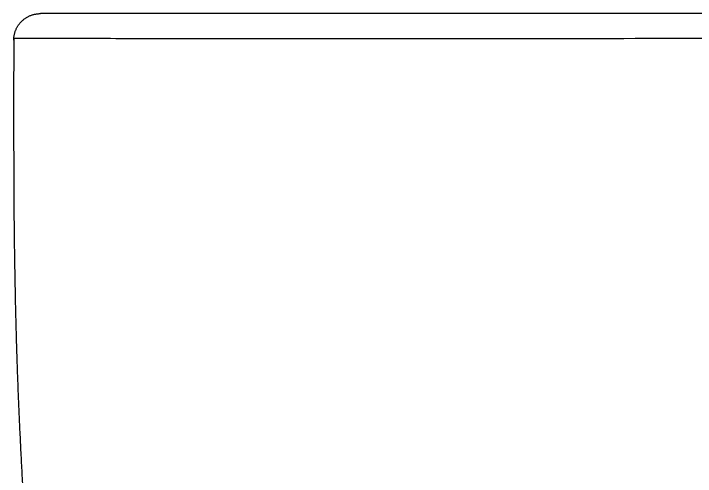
# Model space of a CAD drawing. Extents: x 66660 to 69085, y 58077 to 61507.
# Drawn here: x 67250.6 to 67378.8, y 59589.9 to 59677 of the extents above; entities that cross this region are included whole.
import ezdxf

# ---------------------------------------------------------------- set-up
doc = ezdxf.new("R2010")
doc.units = 0
doc.header["$MEASUREMENT"] = 0
doc.layers.add('5', color=7, linetype='CONTINUOUS')
doc.layers.add('9', color=7, linetype='CONTINUOUS')

msp = doc.modelspace()

# ---------------------------------------------------------------- linework, layer by layer
at = {"layer": '5', "color": 0, "linetype": 'Continuous'}
msp.add_rational_spline([(67250.59886510737, 59672.01704560799, 7.450155254822983e-06), (67250.60163736457, 59674.0861518569, 7.450155254822984e-06), (67252.06571885137, 59675.54823043025, 7.450155254822983e-06), (67253.52979163485, 59677.01030031222, 7.450155254822983e-06), (67255.59888744072, 59677.01034138965, 7.450155254822983e-06)], [1, 0.9240067114801789, 1, 0.9240160776739009, 1], degree=2, knots=[0, 0, 0, 0.4999997612763976, 0.4999997612763976, 1, 1, 1], dxfattribs=at)
msp.add_open_spline([(67695.69716071196, 59677.01034138965, 7.450155254822983e-06), (67695.53759511838, 59677.01034138965, 7.450155254822983e-06), (67695.2206266017, 59677.01034138965, 7.450155254822983e-06), (67694.1335839994, 59677.01034138965, 7.450155254822983e-06), (67693.36350991378, 59677.01034138965, 7.450155254822983e-06), (67691.2156705401, 59677.01034138965, 7.450155254822983e-06), (67689.83993834716, 59677.01034138965, 7.450155254822983e-06), (67686.50951042159, 59677.01034138965, 7.450155254822983e-06), (67684.55481468885, 59677.01034138965, 7.450155254822983e-06), (67680.14290112442, 59677.01034138965, 7.450155254822983e-06), (67677.68504090262, 59677.01034138965, 7.450155254822983e-06), (67672.27474111451, 59677.01034138965, 7.450155254822983e-06), (67669.32230154808, 59677.01034138965, 7.450155254822983e-06), (67662.92606470104, 59677.01034138965, 7.450155254822983e-06), (67659.48225906723, 59677.01034138965, 7.450155254822983e-06), (67652.13620917364, 59677.01034138965, 7.450155254822983e-06), (67648.23396491398, 59677.01034138965, 7.450155254822983e-06), (67640.00514686537, 59677.01034138965, 7.450155254822983e-06), (67635.67881217778, 59677.01034138965, 7.450155254822983e-06), (67626.63459463364, 59677.01034138965, 7.450155254822983e-06), (67621.91671177703, 59677.01034138965, 7.450155254822983e-06), (67597.4198892865, 59677.01034138965, 7.450155254822983e-06), (67574.93022444069, 59677.01034138965, 7.450155254822983e-06), (67544.87185889312, 59677.01034138965, 7.450155254822983e-06), (67538.76226761325, 59677.01034138965, 7.450155254822983e-06), (67526.40180873514, 59677.01034138965, 7.450155254822983e-06), (67520.15094113698, 59677.01034138965, 7.450155254822983e-06), (67507.5483932782, 59677.01034138965, 7.450155254822983e-06), (67501.19670504272, 59677.01034138965, 7.450155254822983e-06), (67488.44590608914, 59677.01034138965, 7.450155254822983e-06), (67482.04679537109, 59677.01034138965, 7.450155254822983e-06), (67462.85654537681, 59677.01034138965, 7.450155254822983e-06), (67450.06437233584, 59677.01034138965, 7.450155254822983e-06), (67424.86685756098, 59677.01034138965, 7.450155254822983e-06), (67412.46176102447, 59677.01034138965, 7.450155254822983e-06), (67388.41527677728, 59677.01034138965, 7.450155254822983e-06), (67376.77374359743, 59677.01034138965, 7.450155254822983e-06), (67354.60788728033, 59677.01034138965, 7.450155254822983e-06), (67344.08412790821, 59677.01034138965, 7.450155254822983e-06), (67324.48263726539, 59677.01034138965, 7.450155254822983e-06), (67315.40386744418, 59677.01034138965, 7.450155254822983e-06), (67303.06428643844, 59677.01034138965, 7.450155254822983e-06), (67299.16417220332, 59677.01034138965, 7.450155254822983e-06), (67291.8214615585, 59677.01034138965, 7.450155254822983e-06), (67288.3788651488, 59677.01034138965, 7.450155254822983e-06), (67281.9836606903, 59677.01034138965, 7.450155254822983e-06), (67279.03133581408, 59677.01034138965, 7.450155254822983e-06), (67273.6195662465, 59677.01034138965, 7.450155254822983e-06), (67271.16012155513, 59677.01034138965, 7.450155254822983e-06), (67266.74635457892, 59677.01034138965, 7.450155254822983e-06), (67264.79133721247, 59677.01034138965, 7.450155254822983e-06), (67261.45986851757, 59677.01034138965, 7.450155254822983e-06), (67260.08341718906, 59677.01034138965, 7.450155254822983e-06), (67257.93453163443, 59677.01034138965, 7.450155254822983e-06), (67257.1645533337, 59677.01034138965, 7.450155254822983e-06), (67256.07590883393, 59677.01034138965, 7.450155254822983e-06), (67255.75724263494, 59677.01034138965, 7.450155254822983e-06), (67255.59888744073, 59677.01034138965, 7.450155254822983e-06)], degree=3, knots=[0, 0, 0, 0, 0.0278371215619603, 0.0278371215619603, 0.05567424312392059, 0.05567424312392059, 0.08341862418548318, 0.08341862418548318, 0.1111630052470457, 0.1111630052470457, 0.138943030964946, 0.138943030964946, 0.1667230566828464, 0.1667230566828464, 0.1945035547135067, 0.1945035547135067, 0.2222840527441671, 0.2222840527441671, 0.2500489773011395, 0.2500489773011395, 0.2778139018581119, 0.2778139018581119, 0.3888976961014365, 0.3888976961014365, 0.4166722107744929, 0.4166722107744929, 0.444446725447549, 0.444446725447549, 0.4722234481605656, 0.4722234481605656, 0.5000001708735817, 0.5000001708735817, 0.5555183816766147, 0.5555183816766147, 0.6110710750771249, 0.6110710750771249, 0.666613154011324, 0.666613154011324, 0.722183114674788, 0.722183114674788, 0.7777129536672277, 0.7777129536672277, 0.8054781488322603, 0.8054781488322603, 0.8332433439972926, 0.8332433439972926, 0.8610245205159222, 0.8610245205159222, 0.8888056970345514, 0.8888056970345514, 0.9165483852047115, 0.9165483852047115, 0.9442910733748718, 0.9442910733748718, 0.9721455366874356, 0.9721455366874356, 1, 1, 1, 1], dxfattribs=at)
for points, weights in [([(67250.59641645306, 59672.41821666135, -9.374999983092634e-06), (67250.5592538893, 59659.45975330842, -9.374999983092634e-06), (67250.5922625645, 59646.50127870867, -9.374999983092634e-06)], [1, 0.999996334624037, 1]), ([(67250.5922625645, 59646.50127870867, -9.374999983092634e-06), (67250.63543188716, 59631.0563728613, -9.374999983092634e-06), (67251.06589281738, 59615.6174064577, -9.374999983092634e-06)], [1, 0.9999213802853226, 1]), ([(67251.06589281738, 59615.6174064577, -9.374999983092634e-06), (67251.52139104546, 59600.17867908304, -9.374999983092634e-06), (67252.45111623387, 59584.76124114227, -9.374999983092634e-06)], [1, 0.9998819185570548, 1])]:
    msp.add_rational_spline(points, weights, degree=2, dxfattribs=at)
at = {"layer": '9', "color": 0, "linetype": 'Continuous'}
msp.add_open_spline([(67250.59777616987, 59672.41876032184, -9.374999983092634e-06), (67250.76016107817, 59672.41535482996, -9.374999983092634e-06), (67251.08340963825, 59672.41333958621, -9.374999983092634e-06), (67252.19283463193, 59672.40692004489, -9.374999983092634e-06), (67252.97901106566, 59672.40251574716, -9.374999983092634e-06), (67255.18019278218, 59672.39276966031, -9.374999983092634e-06), (67256.59266202406, 59672.38743170407, -9.374999983092634e-06), (67260.00497636518, 59672.37763483448, -9.374999983092634e-06), (67262.00482146452, 59672.37317592107, -9.374999983092634e-06), (67266.51619672244, 59672.36452597366, -9.374999983092634e-06), (67269.02843290956, 59672.36033531998, -9.374999983092634e-06), (67274.56016038706, 59672.352406695, -9.374999983092634e-06), (67277.57965167744, 59672.34866872369, -9.374999983092634e-06), (67284.12160922923, 59672.34245639542, -9.374999983092634e-06), (67287.64378515088, 59672.33998131273, -9.374999983092634e-06), (67295.15409157616, 59672.33642219884, -9.374999983092634e-06), (67299.14222207984, 59672.33533816759, -9.374999983092634e-06), (67311.76076375273, 59672.33409306178, -9.374999983092634e-06), (67321.04539128578, 59672.33593891355, -9.374999983092634e-06), (67341.09145690051, 59672.34442750054, -9.374999983092634e-06), (67351.85395716711, 59672.35107370074, -9.374999983092634e-06), (67374.52442749303, 59672.36661520971, -9.374999983092634e-06), (67386.43182011384, 59672.37550938832, -9.374999983092634e-06), (67411.0246563184, 59672.39283196702, -9.374999983092634e-06), (67423.71024815818, 59672.4012602777, -9.374999983092634e-06), (67449.48068218205, 59672.41339771523, -9.374999983092634e-06), (67462.56527165625, 59672.417109768, -9.374999983092634e-06), (67482.19297948123, 59672.4171208987, -9.374999983092634e-06), (67488.73776100202, 59672.41619727607, -9.374999983092634e-06), (67501.77891796122, 59672.41279545773, -9.374999983092634e-06), (67508.27529339962, 59672.41031726191, -9.374999983092634e-06), (67521.16487442567, 59672.40433980848, -9.374999983092634e-06), (67527.55808817361, 59672.40084063184, -9.374999983092634e-06), (67540.19990617518, 59672.39306034635, -9.374999983092634e-06), (67546.44851042893, 59672.38877923738, -9.374999983092634e-06), (67577.19040614807, 59672.36705350193, -9.374999983092634e-06), (67600.19020416947, 59672.34864187297, -9.374999983092634e-06), (67625.24300095705, 59672.33802781071, -9.374999983092634e-06), (67630.0679777449, 59672.33652509834, -9.374999983092634e-06), (67639.31706134409, 59672.33477085524, -9.374999983092634e-06), (67643.74116815555, 59672.33451932445, -9.374999983092634e-06), (67652.15602202334, 59672.33534108653, -9.374999983092634e-06), (67656.14652461447, 59672.33641512253, -9.374999983092634e-06), (67663.66022230258, 59672.33997456669, -9.374999983092634e-06), (67667.18341739963, 59672.34245997485, -9.374999983092634e-06), (67673.72630231494, 59672.3486749451, -9.374999983092634e-06), (67676.74600069264, 59672.35240448613, -9.374999983092634e-06), (67682.2764596638, 59672.36034822159, -9.374999983092634e-06), (67684.78722025732, 59672.36456241608, -9.374999983092634e-06), (67689.29667741588, 59672.37319971083, -9.374999983092634e-06), (67691.29602687868, 59672.37762253613, -9.374999983092634e-06), (67694.70717466487, 59672.38741231323, -9.374999983092634e-06), (67696.1189729882, 59672.39277926493, -9.374999983092634e-06), (67698.31903951334, 59672.40252826011, -9.374999983092634e-06), (67699.10520768071, 59672.40690695131, -9.374999983092634e-06), (67700.2131409099, 59672.41333929488, -9.374999983092634e-06), (67700.53490597171, 59672.41539294724, -9.374999983092634e-06), (67700.69592343205, 59672.41821069024, -9.374999983092634e-06)], degree=3, knots=[0, 0, 0, 0, 0.02785446331256369, 0.02785446331256369, 0.05570892662512722, 0.05570892662512722, 0.08345161479528788, 0.08345161479528788, 0.1111943029654486, 0.1111943029654486, 0.1389754794840766, 0.1389754794840766, 0.1667566560027063, 0.1667566560027063, 0.1945218511677381, 0.1945218511677381, 0.2222870463327718, 0.2222870463327718, 0.2778168853252115, 0.2778168853252115, 0.3333868459886754, 0.3333868459886754, 0.3889289249228738, 0.3889289249228738, 0.444481618323385, 0.444481618323385, 0.4999998291264167, 0.4999998291264167, 0.5277765518394341, 0.5277765518394341, 0.5555532745524501, 0.5555532745524501, 0.5833277892255059, 0.5833277892255059, 0.6111023038985625, 0.6111023038985625, 0.7221860981418878, 0.7221860981418878, 0.7499510226988593, 0.7499510226988593, 0.7777159472558324, 0.7777159472558324, 0.8054964452864919, 0.8054964452864919, 0.8332769433171532, 0.8332769433171532, 0.8610569690350531, 0.8610569690350531, 0.888836994752953, 0.888836994752953, 0.9165813758145166, 0.9165813758145166, 0.9443257568760788, 0.9443257568760788, 0.9721628784380387, 0.9721628784380387, 1, 1, 1, 1], dxfattribs=at)

doc.saveas('drawing.dxf')
